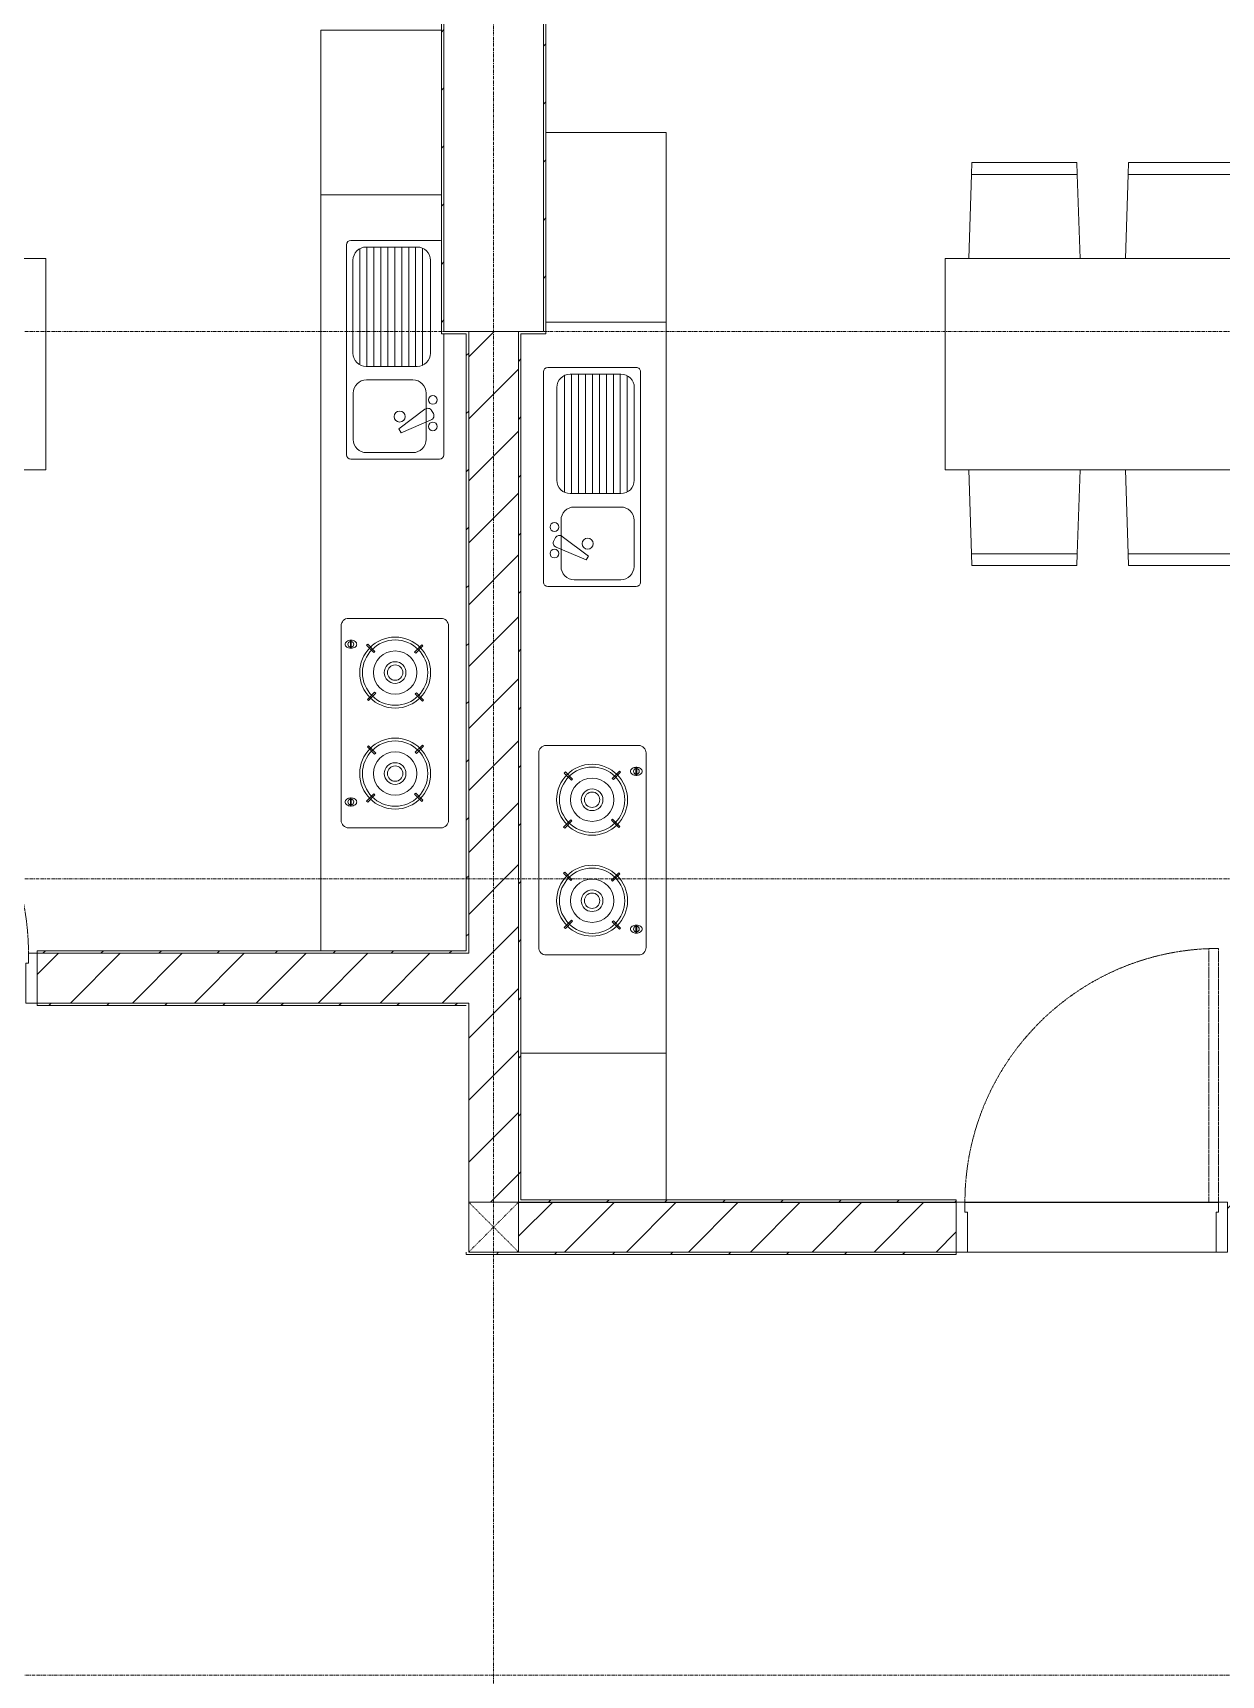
# Model space of a CAD drawing. Header units: millimetres. Extents: x 5357 to 201988, y -16345 to 109895.
# Drawn here: x 89900 to 94678, y 33837 to 40437 of the extents above; entities that cross this region are included whole.
import ezdxf

# ---------------------------------------------------------------- set-up
doc = ezdxf.new("R2010")
doc.units = ezdxf.units.MM
for name, pattern in [('Dash', [6, 3, -3]), ('Dash - Tight', [4.5, 3, -1.5]), ('Grid Line', [22.225, 12.7, -3.175, 3.175, -3.175])]:
    doc.linetypes.add(name, pattern=pattern)
for name, color, linetype, lineweight in [('0-1', 7, 'Continuous', 5), ('A-DETL-GENF-3', 92, 'Dash - Tight', 9), ('A-DOOR', 31, 'Continuous', 9), ('A-DOOR-FRAM', 31, 'Continuous', 9), ('A-FLOR', 192, 'Continuous', 9), ('A-FLOR-1', 10, 'Continuous', 9), ('A-FLOR-2', 53, 'Continuous', 9), ('A-WALL', 113, 'Continuous', 9), ('A-WALL-4', 113, 'Continuous', 18), ('A-WALL-PATT-2', 53, 'Continuous', 9), ('A-WALL-PATT-3', 111, 'Continuous', 9), ('I-FURN', 30, 'Continuous', 9), ('I-FURN-1', 53, 'Continuous', 9), ('I-WALL-1', 9, 'Continuous', 18), ('I-WALL-3', 2, 'Continuous', 18), ('S-COLS', 52, 'Continuous', 9), ('S-COLS-2', 9, 'Continuous', 18), ('S-COLS-5', 52, 'Continuous', 18), ('S-COLS-6', 52, 'Dash', 9), ('S-COLS-HDLN', 52, 'Dash', 9), ('S-GRID-1', 1, 'Grid Line', 9)]:
    doc.layers.add(name, color=color, linetype=linetype, lineweight=lineweight)
pattern_1 = [(45, (0, 0), (-116.6726188957803, 116.6726188957803), [])]
pattern_2 = [(45, (0, 0), (-124.4507934888324, 124.4507934888324), [])]

# ---------------------------------------------------------------- blocks, each defined once
blk = doc.blocks.new('NCV_TKTC_KET CAU_rvt-1-TKCS_MB SÂN ĐƯỜNG NỘI BỘ')
at = {"layer": 'A-FLOR-1'}
for p, q in [((91652.56428701639, 35737.36286042147), (91652.56428701639, 35926.68007124577)), ((91652.56428701639, 35926.68007124577), (91652.56428701639, 35737.36286042147)), ((91652.56428701639, 35537.36286042148), (91652.56428701639, 35737.36286042147)), ((91652.56428701639, 35737.36286042147), (91652.56428701639, 35537.36286042148)), ((94657.42476944812, 35537.36286042147), (93657.4247694481, 35537.36286042148)), ((93657.4247694481, 35537.36286042148), (94657.42476944812, 35537.36286042147))]:
    blk.add_line(p, q, dxfattribs=at)
at = {"layer": 'S-COLS-2'}
for p, q in [((91552.5642870164, 40536.93603804451), (91552.56428701636, 39236.93603804451)), ((91952.56428701637, 39236.9360380445), (91952.5642870164, 40536.9360380445)), ((91552.56428701636, 39236.93603804451), (91952.56428701637, 39236.9360380445))]:
    blk.add_line(p, q, dxfattribs=at)
blk = doc.blocks.new('HE BEP A1 - HE BEP A 2-V240-TKCS_MB SÂN ĐƯỜNG NỘI BỘ')
at = {"layer": 'I-FURN'}
for p, q in [((1.221397982753558e-13, 484.3634683419738), (1.221397982753558e-13, 1.827338280691038e-12)), ((662.3743686746458, 1.613725819638034e-12), (662.3743686746458, 484.3634683419924)), ((662.3743686746458, 1.613725819638034e-12), (662.3743686746458, 484.3634683419924)), ((844.8743686746543, 120.7034683420777), (844.8743686746543, 476.8634683420778)), ((1220.426822370416, 494.3634683420779), (1706.94601315887, 494.3634683420779)), ((1724.44601315887, 476.8634683420778), (1724.44601315887, 120.7034683420776)), ((2363.98917014246, 483.1817341710046), (2363.98917014246, 111.1817341710001)), ((3175.636531658005, 513.1817341710218), (2393.98917014246, 513.1817341710221)), ((3205.636531658006, 483.1817341710218), (3205.636531658006, 111.1817341710261)), ((876.3791163817324, 408.9488374671667), (1346.769620967576, 408.9488374671667)), ((1298.264368674654, 440.0988374671667), (924.8843686746543, 440.0988374671667)), ((1644.436013158874, 423.2434683420778), (1458.958987958831, 423.2434683420778)), ((1602.70312346864, 313.395017123166), (1523.796666017807, 418.442654912625)), ((1541.053385601515, 452.3114051671954), (1528.646572721509, 445.1483232271497)), ((1566.580417908254, 443.1437529125142), (1618.10106574863, 322.2850171231701)), ((2474.518103653653, 410.2661259983532), (2470.124195876826, 405.8722182215262)), ((2470.124195876826, 405.8722182215265), (2499.249682251036, 376.7467318473206)), ((2503.643590027863, 381.1406396241388), (2474.518103653653, 410.2661259983532)), ((2692.076992925871, 413.0233967268456), (2662.951506551662, 383.8979103526315)), ((2667.345414328479, 379.5040025758089), (2696.470900702689, 408.6294889500186)), ((2696.470900702689, 408.6294889500186), (2692.076992925871, 413.0233967268454)), ((2873.154801097781, 408.6294889500229), (2877.548708874599, 413.0233967268461)), ((2902.280287471982, 379.5040025758082), (2873.154801097781, 408.6294889500229)), ((2877.548708874599, 413.0233967268458), (2906.674195248818, 383.897910352636)), ((3065.982111772599, 381.1406396241568), (3095.107598146818, 410.2661259983703)), ((3099.501505923645, 405.8722182215433), (3070.376019549435, 376.7467318473336)), ((3095.107598146818, 410.2661259983701), (3099.501505923645, 405.872218221543)), ((871.5443686746544, 386.7588374671667), (871.5443686746544, 182.2888374671666)), ((871.5443686746544, 380.9488374671667), (1351.604368674654, 380.9488374671667)), ((871.5443686746544, 352.9488374671667), (1351.604368674654, 352.9488374671667)), ((1351.604368674654, 182.2888374671663), (1351.604368674654, 386.7588374671667)), ((1405.618987958831, 369.9034683420779), (1405.618987958831, 183.2134683420778)), ((1697.77601315887, 183.2134683420774), (1697.77601315887, 369.9034683420779)), ((2499.249682251036, 376.7467318473206), (2503.643590027863, 381.1406396241385)), ((2662.951506551662, 383.8979103526315), (2667.345414328479, 379.5040025758092)), ((2906.674195248818, 383.8979103526362), (2902.280287471982, 379.5040025758085)), ((3070.376019549435, 376.7467318473336), (3065.982111772599, 381.1406396241565)), ((871.5443686746544, 324.9488374671668), (1351.604368674654, 324.9488374671668)), ((871.5443686746544, 296.9488374671708), (1351.604368674654, 296.9488374671708)), ((871.5443686746544, 268.9488374671707), (1351.604368674654, 268.9488374671707)), ((1618.10106574863, 322.2850171231701), (1602.70312346864, 313.395017123166)), ((871.5443686746544, 240.9488374671707), (1351.604368674654, 240.9488374671707)), ((871.5443686746544, 212.9488374671667), (1351.604368674654, 212.9488374671667)), ((2467.366925148355, 188.3133289493074), (2496.492411522565, 217.438815323522)), ((2500.886319299392, 213.0449075466989), (2471.760832925182, 183.9194211724846)), ((2496.492411522565, 217.438815323522), (2500.886319299392, 213.0449075466992)), ((2660.194235823191, 215.8021782751875), (2664.588143600009, 220.1960860520098)), ((2689.319722197401, 186.6766919009775), (2660.194235823191, 215.8021782751875)), ((2664.588143600009, 220.1960860520101), (2693.713629974219, 191.0705996778042)), ((2905.03755820047, 220.1960860520147), (2875.91207182626, 191.0705996778047)), ((2880.305979603078, 186.676691900978), (2909.431465977298, 215.8021782751923)), ((2909.431465977298, 215.8021782751919), (2905.03755820047, 220.196086052015)), ((3073.133290277915, 217.438815323535), (3068.739382501087, 213.0449075467075)), ((3068.739382501087, 213.0449075467078), (3097.864868875296, 183.9194211725024)), ((3102.258776652124, 188.3133289493253), (3073.133290277915, 217.438815323535)), ((871.5443686746544, 184.9488374671666), (1351.604368674654, 184.9488374671666)), ((877.9478157547817, 156.9488374671666), (1345.200921594527, 156.9488374671666)), ((2471.760832925182, 183.9194211724845), (2467.366925148355, 188.3133289493077)), ((2693.713629974219, 191.0705996778042), (2689.319722197401, 186.6766919009772)), ((2875.91207182626, 191.0705996778047), (2880.305979603078, 186.6766919009777)), ((3097.864868875296, 183.9194211725024), (3102.258776652124, 188.3133289493256)), ((1706.94601315887, 103.2034683420777), (862.3743686746543, 103.2034683420777)), ((924.8843686746543, 128.9488374671666), (1298.264368674654, 128.9488374671666)), ((1458.958987958831, 129.8734683420777), (1644.436013158874, 129.8734683420777)), ((3175.636531658005, 81.18173417102606), (2393.989170142486, 81.18173417102624)), ((2451.629618764291, 122.2780774562878), (2451.629618764291, 118.3180774562887)), ((2484.101618764271, 122.2780774562878), (2451.629618764291, 122.2780774562878)), ((2451.629618764291, 118.3180774562887), (2484.101618764271, 118.3180774562887)), ((2484.101618764271, 118.3180774562887), (2484.101618764271, 122.2780774562878)), ((3085.524083036209, 118.3180774562972), (3085.524083036209, 122.2780774563051)), ((3085.524083036209, 122.2780774563051), (3117.996083036188, 122.2780774563051)), ((3117.996083036188, 118.3180774562972), (3085.524083036209, 118.3180774562972)), ((3117.996083036188, 122.2780774563051), (3117.996083036188, 118.3180774562972)), ((1.221397982753558e-13, 1.808303506933839e-12), (662.3743686746458, 1.808303506933839e-12)), ((3700, 1.613725819638034e-12), (662.3743686746457, 1.613725819638034e-12))]:
    blk.add_line(p, q, dxfattribs=at)
for centre, radius in [((1485.942103789113, 449.9134683420777), 17.77999999999997), ((1592.622103789113, 449.9134683420777), 17.7800000000002), ((2581.918912925523, 298.471408949661), 142.5600000000001), ((2581.918912925523, 298.471408949661), 131.3286298275367), ((2987.706788874953, 298.4714089496696), 142.5600000000001), ((2987.706788874953, 298.4714089496696), 131.3286298275367), ((1552.816540609731, 316.5634683420778), 22.22500000000014), ((2581.918912925523, 298.471408949661), 87.2107087773075), ((2581.918912925523, 298.471408949661), 43.56000000000001), ((2987.706788874953, 298.4714089496696), 87.21070877730756), ((2987.706788874953, 298.4714089496696), 43.56000000000009), ((2581.918912925523, 298.471408949661), 30.88799999999999), ((2987.706788874953, 298.4714089496696), 30.88800000000004)]:
    blk.add_circle(centre, radius, dxfattribs=at)
for centre, radius, start, end in [((862.3743686746543, 476.8634683420778), 17.5, 152.725881297358, 180), ((1706.94601315887, 476.8634683420778), 17.5, 0, 90), ((2393.98917014246, 483.1817341710046), 29.99999999999955, 90, 180), ((3175.636531658005, 483.1817341710218), 30.00000000000007, 359.9999999999996, 90.00000000000006), ((924.8843686746543, 386.7588374671667), 53.33999999999989, 89.99999999999994, 180.0000000000001), ((1298.264368674654, 386.7588374671667), 53.34000000000005, 359.9999999999996, 90.00000000000006), ((1458.958987958831, 369.9034683420779), 53.34000000000015, 90, 180), ((1537.523697349109, 429.7429651220598), 17.77999999999983, 119.9521022292591, 219.4617539319432), ((1549.930510229117, 436.9060470621068), 17.77999999999994, 20.5379126273673, 119.9521022293723), ((1644.436013158874, 369.9034683420779), 53.33999999999998, 359.9999999999996, 90.00000000000004), ((924.8843686746543, 182.2888374671666), 53.34000000000005, 179.9999999999999, 269.9999999999997), ((1298.264368674654, 182.2888374671666), 53.33999999999988, 269.9999999999996, 359.9999999999994), ((1458.958987958831, 183.2134683420778), 53.34000000000016, 179.9999999999999, 269.9999999999997), ((1644.436013158874, 183.2134683420778), 53.33999999999988, 269.9999999999996, 359.9999999999994), ((2476.640194907859, 123.1392993502219), 24.66565803252863, 145.2039737217574, 163.9418891867893), ((2471.263832474278, 126.8754156176225), 18.11861001218001, 120.7976232659139, 145.2039737217565), ((2467.865618764296, 132.5765098326769), 11.48156762361255, 90.00000000007489, 120.7976232659136), ((2467.86561876427, 132.576509832661), 11.481567623629, 59.20237673399845, 89.9999999999462), ((2464.467405054298, 126.8754156176449), 18.11861001215802, 34.79602627870084, 59.20237673399772), ((2459.091042620657, 123.1392993501392), 24.66565803261593, 16.05811081210305, 34.79602627870104), ((3110.534659179812, 123.1392993501764), 24.66565803259245, 145.2039737215146, 163.9418891875625), ((3105.158296746195, 126.8754156176354), 18.11861001217956, 120.7976232659813, 145.2039737215153), ((3101.760083036205, 132.5765098326876), 11.48156762361083, 90.00000000003467, 120.7976232659798), ((3101.760083036196, 132.5765098326718), 11.4815676236263, 59.20237673386108, 89.9999999999864), ((3098.361869326206, 126.8754156176556), 18.11861001216443, 34.79602627862786, 59.20237673385981), ((3092.985506892637, 123.1392993502105), 24.66565803252867, 16.05811081281419, 34.79602627862854), ((862.3743686746543, 120.7034683420777), 17.5, 179.9999999999999, 269.9999999999996), ((1706.94601315887, 120.7034683420777), 17.49999999999999, 269.9999999999996, 359.9999999999996), ((2393.989170142486, 111.1817341710001), 30.00000000000017, 179.9999999999998, 269.9999999999991), ((2485.13517011995, 120.6940774563483), 33.50555135565901, 163.9418891867893, 180), ((2485.135170120126, 120.6940774562917), 33.50555135583532, 180, 196.0581108132105), ((2476.640194907895, 118.2488555623776), 24.66565803255926, 196.0581108132105, 214.7960262780746), ((2467.77990574283, 120.2788537456767), 11.61634037983723, 189.7177457649595, 350.2822542350397), ((2467.77990574283, 120.2788537456767), 11.61634037983761, 9.910198013874208, 170.0898019861262), ((2471.263832474278, 114.5127392949756), 18.11861001217956, 214.7960262780747, 239.2023767340184), ((2467.865618764288, 108.8116450799234), 11.4815676236108, 239.2023767340183, 269.9999999999638), ((2467.865618764287, 108.8116450799052), 11.48156762359217, 269.9999999999679, 300.7976232660786), ((2464.467405054238, 114.5127392950353), 18.11861001225915, 300.7976232660775, 325.203973721935), ((2459.091042620507, 118.2488555625148), 24.6656580327765, 325.2039737219344, 343.941889188177), ((2450.59606740838, 120.6940774563896), 33.50555135589127, 0, 16.05811081210307), ((2450.596067408159, 120.6940774562397), 33.50555135611194, 343.9418891881772, 0), ((3119.029634392088, 120.6940774563737), 33.50555135587985, 163.9418891875627, 180), ((3119.029634392325, 120.694077456288), 33.50555135611603, 180, 196.058110812023), ((3110.534659179981, 118.2488555625321), 24.66565803277623, 196.058110812023, 214.7960262780646), ((3105.15829674625, 114.5127392950526), 18.11861001225915, 214.7960262780644, 239.2023767339521), ((3101.845796057654, 120.278853745694), 11.61634037983734, 189.7177457650037, 350.2822542349959), ((3101.845796057654, 120.278853745694), 11.61634037983769, 9.910198013874044, 170.089801986126), ((3101.760083036196, 108.8116450799066), 11.4815676235762, 239.202376733952, 270.000000000011), ((3101.760083036196, 108.8116450799566), 11.48156762362623, 270.0000000000132, 300.7976232661412), ((3098.361869326206, 114.5127392949727), 18.11861001216515, 300.7976232661405, 325.2039737218062), ((3092.985506892583, 118.2488555623949), 24.66565803255987, 325.2039737218064, 343.9418891867887), ((3084.490531680533, 120.6940774563966), 33.50555135565446, 0, 16.05811081281418), ((3084.490531680352, 120.694077456309), 33.50555135583532, 343.9418891867887, 0), ((3175.636531658005, 111.1817341710261), 30.00000000000001, 269.9999999999996, 6.361109362927034e-15)]:
    blk.add_arc(centre, radius, start, end, dxfattribs=at)
at = {"layer": 'I-FURN-1'}
for p, q in [((0, 484.3634683419735), (0, 0)), ((0, 0), (3700, 0))]:
    blk.add_line(p, q, dxfattribs=at)
blk = doc.blocks.new('RES_BAN AN 1 - RES_BAN AN 1-V72-TKCS_MB SÂN ĐƯỜNG NỘI BỘ')
at = {"layer": 'I-FURN-1'}
for p, q in [((-424.9999999999931, 1274.999999999986), (424.9999999999999, 1274.999999999986)), ((-424.9999999999931, 10.0000000002567), (-424.9999999999931, 1274.999999999986)), ((425, 1274.999999999986), (425, 10.00000000025653)), ((-761.8526126244693, 1168.75000000001), (-809.605421613235, 1167.158239700387)), ((-809.605421613235, 1167.158239700387), (-809.605421613235, 745.3417602996824)), ((-424.9999999999931, 1179.978420420815), (-761.8526126244693, 1168.75000000001)), ((-761.8526126244693, 1168.75000000001), (-761.8526126244693, 743.7500000000522)), ((-761.8526126244693, 743.7500000000522), (-761.8526126244693, 1168.75000000001)), ((-424.9999999999931, 732.521579579171), (-424.9999999999931, 1179.978420420815)), ((425, 1179.978420420815), (761.8526126244834, 1168.75000000001)), ((425, 732.521579579171), (425, 1179.978420420815)), ((761.8526126244833, 1168.75000000001), (761.8526126244833, 743.7500000000522)), ((761.8526126244833, 1168.75000000001), (761.8526126244833, 743.7500000000522)), ((809.6054216132557, 1167.158239700387), (761.8526126244833, 1168.75000000001)), ((809.6054216132557, 745.3417602996824), (809.6054216132557, 1167.158239700387)), ((-809.605421613235, 745.3417602996824), (-761.8526126244693, 743.7500000000522)), ((-761.8526126244693, 743.7500000000452), (-424.9999999999931, 732.521579579171)), ((761.8526126244833, 743.7500000000452), (424.9999999999999, 732.521579579171)), ((761.8526126244833, 743.7500000000522), (809.6054216132557, 745.3417602996824)), ((-809.6054216132419, 536.9241970036323), (-761.8526126244693, 538.5159573032627)), ((-809.6054216132419, 115.1077176029344), (-809.6054216132419, 536.9241970036323)), ((-424.9999999999931, 549.7443777240675), (-761.8526126244693, 538.5159573032627)), ((-761.8526126244693, 538.5159573032627), (-761.8526126244693, 113.5159573032973)), ((-761.8526126244693, 538.5159573032627), (-761.8526126244693, 113.5159573032973)), ((-424.9999999999931, 102.2875368824161), (-424.9999999999931, 549.7443777240675)), ((425, 549.7443777240675), (761.8526126244833, 538.5159573032627)), ((425, 102.2875368824161), (425, 549.7443777240675)), ((761.8526126244833, 538.5159573032557), (761.8526126244833, 113.5159573032973)), ((761.8526126244833, 538.5159573032557), (809.605421613249, 536.9241970036325)), ((761.8526126244833, 113.5159573032974), (761.8526126244833, 538.5159573032557)), ((809.605421613249, 536.9241970036325), (809.605421613249, 115.1077176029344)), ((-761.8526126244693, 113.5159573032974), (-809.6054216132419, 115.1077176029344)), ((-761.8526126244693, 113.5159573032974), (-424.9999999999931, 102.2875368824161)), ((761.8526126244833, 113.5159573032974), (425, 102.2875368824161)), ((809.605421613249, 115.1077176029344), (761.8526126244833, 113.5159573032974))]:
    blk.add_line(p, q, dxfattribs=at)
blk = doc.blocks.new('HE BEP A - HE BEP A-V250-TKCS_MB SÂN ĐƯỜNG NỘI BỘ')
at = {"layer": 'I-FURN'}
for p, q in [((3.504076755780261, -10.97493141551422), (765.8784454304259, -10.97493141551422)), ((3.504076755780261, -495.3383997576878), (3.504076755780261, -10.97493141551424)), ((765.8784454304259, -10.9749314155124), (765.8784454304259, -495.338399757706)), ((765.8784454304259, -10.9749314155124), (765.8784454304259, -495.338399757706)), ((4293.504076756009, -10.9749314155124), (765.878445430426, -10.9749314155124)), ((3703.50407675578, -595.3383997574388), (3703.50407675578, -10.97493141551242)), ((948.3784454304345, -131.6783997575885), (948.3784454304345, -487.8383997575886)), ((1810.45008991465, -114.1783997575885), (965.8784454304345, -114.1783997575885)), ((1827.95008991465, -487.8383997575886), (1827.95008991465, -131.6783997575884)), ((2467.49324689824, -494.1566655865153), (2467.49324689824, -122.1566655865108)), ((3279.140608413786, -92.15666558653685), (2497.493246898267, -92.15666558653702)), ((2555.133695520071, -129.2930088717994), (2587.605695520051, -129.2930088717994)), ((2555.133695520071, -133.2530088717986), (2555.133695520071, -129.2930088717994)), ((2587.605695520051, -129.2930088717994), (2587.605695520051, -133.2530088717986)), ((3189.028159791988, -129.293008871808), (3189.028159791988, -133.2530088718159)), ((3221.500159791968, -129.293008871808), (3189.028159791988, -129.293008871808)), ((3221.500159791968, -133.2530088718159), (3221.500159791968, -129.293008871808)), ((3309.140608413786, -494.1566655865326), (3309.140608413786, -122.1566655865369)), ((975.0484454304344, -397.7337688826775), (975.0484454304344, -193.2637688826774)), ((975.0484454304344, -195.9237688826774), (1455.108445430435, -195.9237688826774)), ((981.4518925105618, -167.9237688826775), (1448.704998350307, -167.9237688826775)), ((1028.388445430434, -139.9237688826774), (1401.768445430435, -139.9237688826774)), ((1455.108445430435, -193.2637688826771), (1455.108445430435, -397.7337688826775)), ((1509.123064714611, -380.8783997575886), (1509.123064714611, -194.1883997575885)), ((1562.463064714611, -140.8483997575885), (1747.940089914654, -140.8483997575885)), ((1801.28008991465, -194.1883997575882), (1801.28008991465, -380.8783997575886)), ((2587.605695520051, -133.2530088717986), (2555.133695520071, -133.2530088717986)), ((2575.264909680962, -194.8943525879957), (2570.871001904135, -199.2882603648186)), ((2604.390396055172, -224.0198389622101), (2575.264909680962, -194.8943525879955)), ((2792.823798953181, -197.6516233164884), (2763.698312578971, -226.7771096906987)), ((2797.217706729999, -202.0455310933151), (2792.823798953181, -197.6516233164884)), ((2979.41614858204, -202.0455310933155), (2983.810056358859, -197.6516233164885)), ((2983.810056358859, -197.6516233164888), (3012.935542733077, -226.7771096907026)), ((3172.243459256867, -224.0198389622187), (3201.368945631077, -194.8943525880132)), ((3189.028159791988, -133.2530088718159), (3221.500159791968, -133.2530088718159)), ((3201.368945631077, -194.8943525880132), (3205.762853407904, -199.288260364836)), ((975.0484454304344, -223.9237688826775), (1455.108445430435, -223.9237688826775)), ((975.0484454304344, -251.9237688826815), (1455.108445430435, -251.9237688826815)), ((2570.871001904135, -199.2882603648186), (2599.996488278345, -228.4137467390329)), ((2599.996488278345, -228.4137467390333), (2604.390396055172, -224.0198389622101)), ((2763.698312578971, -226.7771096906984), (2768.092220355789, -231.171017467521)), ((2768.092220355789, -231.171017467521), (2797.217706729999, -202.0455310933154)), ((3008.54163495625, -231.1710174675253), (2979.41614858204, -202.0455310933155)), ((3012.935542733077, -226.7771096907026), (3008.54163495625, -231.1710174675253)), ((3176.637367033694, -228.4137467390458), (3172.243459256867, -224.0198389622187)), ((3205.762853407904, -199.288260364836), (3176.637367033694, -228.4137467390458)), ((975.0484454304344, -279.9237688826815), (1455.108445430435, -279.9237688826815)), ((975.0484454304344, -307.9237688826816), (1455.108445430435, -307.9237688826816)), ((1706.20720022442, -324.3699485386768), (1627.300742773587, -429.4175863281358)), ((1721.60514250441, -333.2599485386809), (1706.20720022442, -324.3699485386768)), ((975.0484454304344, -335.9237688826775), (1455.108445430435, -335.9237688826775)), ((975.0484454304344, -363.9237688826775), (1455.108445430435, -363.9237688826775)), ((975.0484454304344, -391.9237688826775), (1455.108445430435, -391.9237688826775)), ((1670.084494664034, -454.118684328025), (1721.60514250441, -333.2599485386809)), ((2573.628272632606, -416.8471496370369), (2602.753759006816, -387.7216632628314)), ((2607.147666783643, -392.1155710396498), (2578.022180409433, -421.241057413864)), ((2602.753759006816, -387.7216632628314), (2607.147666783643, -392.1155710396498)), ((2766.455583307441, -394.8728417681423), (2770.84949108426, -390.4789339913196)), ((2795.581069681651, -423.9983281423566), (2766.455583307441, -394.8728417681423)), ((2770.84949108426, -390.4789339913196), (2799.974977458469, -419.6044203655294)), ((3005.784364227762, -390.4789339913194), (2976.658877853561, -419.6044203655337)), ((2981.052785630379, -423.9983281423565), (3010.178272004598, -394.8728417681467)), ((3010.178272004598, -394.8728417681471), (3005.784364227762, -390.4789339913194)), ((3173.880096305215, -387.7216632628443), (3169.486188528379, -392.1155710396671)), ((3169.486188528379, -392.1155710396671), (3198.611674902598, -421.2410574138812)), ((3203.005582679425, -416.8471496370543), (3173.880096305215, -387.7216632628443)), ((979.8831931375125, -419.9237688826775), (1450.273697723356, -419.9237688826775)), ((1401.768445430435, -451.0737688826775), (1028.388445430434, -451.0737688826775)), ((1747.940089914654, -434.2183997575886), (1562.463064714611, -434.2183997575886)), ((1644.557462357295, -463.2863365827062), (1632.150649477289, -456.1232546426604)), ((2578.022180409433, -421.241057413864), (2573.628272632606, -416.8471496370369)), ((2799.974977458469, -419.6044203655294), (2795.581069681651, -423.9983281423566)), ((2976.658877853561, -419.6044203655337), (2981.052785630379, -423.9983281423565)), ((3198.611674902598, -421.2410574138809), (3203.005582679425, -416.8471496370543)), ((965.8784454304345, -505.3383997575887), (1810.45008991465, -505.3383997575887)), ((3279.140608413786, -524.1566655865327), (2497.493246898241, -524.1566655865328))]:
    blk.add_line(p, q, dxfattribs=at)
for centre, radius in [((2685.422989681303, -309.4463403651718), 142.5599999999999), ((2685.422989681303, -309.4463403651718), 131.3286298275365), ((3091.210865630732, -309.4463403651804), 142.5599999999998), ((3091.210865630732, -309.4463403651804), 131.3286298275364), ((2685.422989681303, -309.4463403651718), 87.21070877730739), ((3091.210865630732, -309.4463403651804), 87.21070877730742), ((1656.320617365511, -327.5383997575885), 22.22500000000014), ((2685.422989681303, -309.4463403651718), 43.55999999999994), ((2685.422989681303, -309.4463403651718), 30.88799999999991), ((3091.210865630732, -309.4463403651804), 43.55999999999994), ((3091.210865630732, -309.4463403651804), 30.88799999999991), ((1589.446180544893, -460.8883997575886), 17.7800000000002), ((1696.126180544893, -460.8883997575886), 17.77999999999997)]:
    blk.add_circle(centre, radius, dxfattribs=at)
for centre, radius, start, end in [((965.8784454304345, -131.6783997575885), 17.49999999999995, 89.99999999999997, 180), ((1810.45008991465, -131.6783997575885), 17.50000000000024, 1.828818941841522e-13, 90.00000000000018), ((2497.493246898267, -122.1566655865109), 30.00000000000047, 90.00000000000014, 179.9999999999998), ((2588.639246875906, -131.6690088718025), 33.50555135583532, 163.9418891867892, 180), ((2588.63924687573, -131.6690088718591), 33.50555135565901, 180, 196.0581108132095), ((2580.144271663676, -129.2237869778884), 24.66565803255975, 145.2039737219275, 163.9418891867892), ((2571.28398249861, -131.2537851611874), 11.61634037983723, 9.717745764959913, 170.2822542350402), ((2574.767909230058, -125.4876707104864), 18.11861001217933, 120.7976232659804, 145.2039737219278), ((2571.369695520068, -119.7865764954342), 11.4815676236105, 90.00000000003584, 120.7976232659794), ((2571.369695520068, -119.7865764954159), 11.48156762359241, 59.20237673391859, 90.00000000003405), ((2567.971481810017, -125.4876707105461), 18.11861001225915, 34.7960262780647, 59.20237673391756), ((2562.595119376287, -129.2237869780256), 24.66565803277637, 16.05811081182265, 34.79602627806511), ((2554.100144163939, -131.6690088717505), 33.50555135611194, 0, 16.05811081182252), ((2554.10014416416, -131.6690088719003), 33.50555135589101, 343.9418891878975, 0), ((3222.533711148105, -131.6690088717988), 33.50555135611648, 163.9418891879758, 180), ((3222.533711147868, -131.6690088718845), 33.50555135587972, 180, 196.0581108124368), ((3214.038735935762, -129.2237869780429), 24.66565803277667, 145.2039737219352, 163.9418891879758), ((3208.662373502031, -125.4876707105634), 18.11861001225941, 120.7976232660472, 145.2039737219349), ((3205.349872813434, -131.2537851612047), 11.61634037983771, 9.717745765003631, 170.2822542349957), ((3205.264159791976, -119.7865764954174), 11.4815676235762, 89.99999999998866, 120.7976232660477), ((3205.264159791976, -119.7865764954674), 11.48156762362636, 59.20237673385844, 89.99999999998646), ((3201.865946081986, -125.4876707104835), 18.11861001216452, 34.79602627819592, 59.20237673385956), ((3196.489583648364, -129.2237869779057), 24.66565803255964, 16.05811081321114, 34.796026278196), ((3187.994608436133, -131.6690088718198), 33.50555135583532, 0, 16.05811081321098), ((3187.994608436314, -131.6690088719074), 33.50555135565446, 343.9418891871855, 0), ((3279.140608413786, -122.1566655865369), 30, 359.9999999999996, 89.99999999999997), ((1028.388445430434, -193.2637688826774), 53.33999999999991, 89.99999999999997, 180), ((1401.768445430435, -193.2637688826774), 53.3399999999999, 4.293748819975748e-13, 89.99999999999994), ((1562.463064714611, -194.1883997575885), 53.33999999999992, 89.99999999999997, 180), ((1747.940089914654, -194.1883997575885), 53.34000000000003, 3.053332494204976e-13, 90.00000000000006), ((2580.144271663639, -134.1142307657327), 24.66565803252894, 196.0581108132093, 214.7960262782432), ((2571.28398249861, -131.2537851611874), 11.61634037983761, 189.9101980138736, 350.0898019861253), ((2574.767909230058, -137.8503470331332), 18.11861001217964, 214.7960262782434, 239.2023767340886), ((2571.369695520076, -143.5514412481876), 11.48156762361294, 239.2023767340879, 269.9999999999225), ((2571.36969552005, -143.5514412481718), 11.48156762362864, 270.0000000000523, 300.7976232660027), ((2567.971481810079, -137.8503470331557), 18.11861001215763, 300.7976232660025, 325.2039737212986), ((2562.595119376438, -134.11423076565), 24.66565803261593, 325.2039737212986, 343.9418891878975), ((3214.038735935593, -134.1142307656872), 24.66565803259204, 196.0581108124369, 214.7960262784821), ((3208.662373501975, -137.8503470331462), 18.11861001217956, 214.7960262784818, 239.2023767340184), ((3205.349872813434, -131.2537851612047), 11.61634037983732, 189.9101980138738, 350.0898019861258), ((3205.264159791985, -143.5514412481984), 11.48156762361044, 239.2023767340202, 269.9999999999649), ((3205.264159791976, -143.5514412481825), 11.4815676236263, 270.0000000000132, 300.7976232661386), ((3201.865946081986, -137.8503470331664), 18.11861001216446, 300.7976232661387, 325.2039737213684), ((3196.489583648418, -134.1142307657213), 24.66565803252836, 325.2039737213684, 343.9418891871853), ((1562.463064714611, -380.8783997575886), 53.33999999999992, 180, 269.9999999999996), ((1747.940089914654, -380.8783997575886), 53.33999999999991, 269.9999999999996, 2.862499213317165e-14), ((1028.388445430434, -397.7337688826775), 53.33999999999992, 180, 269.9999999999996), ((1401.768445430435, -397.7337688826775), 53.33999999999991, 269.9999999999996, 2.862499213317165e-14), ((1641.027774104889, -440.7178965375706), 17.78000000000015, 140.5382460680564, 240.047897770741), ((1653.434586984897, -447.8809784776176), 17.78000000000014, 240.0478977706276, 339.4620873726325), ((965.8784454304345, -487.8383997575886), 17.5, 180, 269.9999999999996), ((1810.45008991465, -487.8383997575886), 17.50000000000023, 269.9999999999996, 0), ((2497.493246898241, -494.1566655865153), 30.00000000000045, 180, 269.9999999999996), ((3279.140608413786, -494.1566655865326), 30.00000000000005, 269.9999999999996, 5.088887490341627e-14)]:
    blk.add_arc(centre, radius, start, end, dxfattribs=at)
at = {"layer": 'I-FURN-1'}
for p, q in [((3.504076755780392, -10.97493141551242), (4293.504076756009, -10.97493141551242)), ((3.504076755780392, -495.3383997576875), (3.504076755780392, -10.97493141551242))]:
    blk.add_line(p, q, dxfattribs=at)
blk = doc.blocks.new('RES_BAN AN 1 - RES_BAN AN 1-V157-TKCS_MB SÂN ĐƯỜNG NỘI BỘ')
at = {"layer": 'I-FURN-1'}
for p, q in [((-424.9999999999931, 0), (-424.9999999999931, -1274.999999999986)), ((425, -1274.999999999986), (425, 0)), ((-761.8526126244693, -113.5159573032974), (-809.6054216132419, -115.1077176029344)), ((-809.6054216132419, -115.1077176029344), (-809.6054216132419, -536.9241970036323)), ((-761.8526126244693, -113.5159573032974), (-424.9999999999931, -102.2875368824161)), ((-761.8526126244693, -538.5159573032627), (-761.8526126244693, -113.5159573032973)), ((-761.8526126244693, -538.5159573032627), (-761.8526126244693, -113.5159573032973)), ((-424.9999999999931, -102.2875368824161), (-424.9999999999931, -549.7443777240675)), ((425, -102.2875368824161), (425, -549.7443777240675)), ((761.8526126244833, -113.5159573032974), (425, -102.2875368824161)), ((761.8526126244833, -538.5159573032557), (761.8526126244833, -113.5159573032973)), ((761.8526126244833, -113.5159573032974), (761.8526126244833, -538.5159573032557)), ((809.605421613249, -115.1077176029344), (761.8526126244833, -113.5159573032974)), ((809.605421613249, -536.9241970036325), (809.605421613249, -115.1077176029344)), ((-809.6054216132419, -536.9241970036323), (-761.8526126244693, -538.5159573032627)), ((-424.9999999999931, -549.7443777240675), (-761.8526126244693, -538.5159573032627)), ((425, -549.7443777240675), (761.8526126244833, -538.5159573032627)), ((761.8526126244833, -538.5159573032557), (809.605421613249, -536.9241970036325)), ((-809.605421613235, -745.3417602996824), (-761.8526126244693, -743.7500000000522)), ((-809.605421613235, -1167.158239700387), (-809.605421613235, -745.3417602996824)), ((-761.8526126244693, -743.7500000000452), (-424.9999999999931, -732.521579579171)), ((-761.8526126244693, -1168.75000000001), (-761.8526126244693, -743.7500000000522)), ((-761.8526126244693, -743.7500000000522), (-761.8526126244693, -1168.75000000001)), ((-424.9999999999931, -732.521579579171), (-424.9999999999931, -1179.978420420815)), ((425, -732.521579579171), (425, -1179.978420420815)), ((761.8526126244833, -743.7500000000452), (424.9999999999999, -732.521579579171)), ((761.8526126244833, -743.7500000000522), (809.6054216132557, -745.3417602996824)), ((761.8526126244833, -1168.75000000001), (761.8526126244833, -743.7500000000522)), ((761.8526126244833, -1168.75000000001), (761.8526126244833, -743.7500000000522)), ((809.6054216132557, -745.3417602996824), (809.6054216132557, -1167.158239700387)), ((-761.8526126244693, -1168.75000000001), (-809.605421613235, -1167.158239700387)), ((-424.9999999999931, -1179.978420420815), (-761.8526126244693, -1168.75000000001)), ((425, -1179.978420420815), (761.8526126244834, -1168.75000000001)), ((809.6054216132557, -1167.158239700387), (761.8526126244833, -1168.75000000001)), ((-424.9999999999931, -1274.999999999986), (424.9999999999999, -1274.999999999986))]:
    blk.add_line(p, q, dxfattribs=at)
blk = doc.blocks.new('NCV_TKTC_TANG 1_rvt-1-TKCS_MB SÂN ĐƯỜNG NỘI BỘ')
at = {"layer": 'A-WALL-PATT-2'}
h = blk.add_hatch(dxfattribs=at)
h.set_pattern_fill('FP_2', color=256, style=0, pattern_type=2)
h.set_pattern_definition(pattern_1)
h.paths.add_polyline_path([(91542.56428701615, 39227.36286042017), (91552.56428701615, 39227.36286042017), (91552.56428701615, 40536.93603804461), (91542.56428701615, 40536.58821195766), (91542.56428701615, 39228.24335507052)])
h = blk.add_hatch(dxfattribs=at)
h.set_pattern_fill('FP_2', color=256, style=0, pattern_type=2)
h.set_pattern_definition(pattern_1)
h.paths.add_polyline_path([(91962.5642870161, 39226.93603804529), (91962.56428701611, 40536.93603804461), (91952.5642870161, 40536.93603804461), (91952.5642870161, 39226.93603804529), (91960.85000130182, 39226.93603804529)])
h = blk.add_hatch(dxfattribs=at)
h.set_pattern_fill('FP_2', color=256, style=0, pattern_type=2)
h.set_pattern_definition(pattern_1)
h.paths.add_polyline_path([(91642.56428701589, 36737.78968279061), (91652.5642870165, 36737.78968279061), (91652.56428701612, 39227.36286042017), (91642.56428701589, 39227.36286042017), (91642.56428701589, 36747.78968279059)])
h = blk.add_hatch(dxfattribs=at)
h.set_pattern_fill('FP_2', color=256, style=0, pattern_type=2)
h.set_pattern_definition(pattern_1)
h.paths.add_polyline_path([(91852.6237239641, 35746.93603804537), (91862.56428701636, 35746.93603804537), (91862.56428701636, 39226.93603804529), (91852.56428701612, 39226.93603804529), (91852.56428701612, 35746.93603804537)])
h = blk.add_hatch(dxfattribs=at)
h.set_pattern_fill('FP_2', color=256, style=0, pattern_type=2)
h.set_pattern_definition(pattern_1)
h.paths.add_polyline_path([(91026.367055203, 36737.78968279061), (91642.56428701589, 36737.78968279061), (91642.56428701589, 36747.78968279059), (89917.53746464284, 36747.78968279062), (89917.53746464284, 36737.78968279061), (90738.14991814173, 36737.78968279061)])
h.paths.add_polyline_path([(88827.53746464282, 36737.78968279061), (88827.53746464282, 36747.78968279059), (88687.56428701614, 36746.48236576554), (88687.56428701614, 36737.78968279061)])
h = blk.add_hatch(dxfattribs=at)
h.set_pattern_fill('FP_2', color=256, style=0, pattern_type=2)
h.set_pattern_definition(pattern_1)
h.paths.add_polyline_path([(94852.42476944823, 35737.36286042151), (94852.56428701617, 35737.36286042151), (94851.5261551847, 35746.93603804534), (94702.42476944835, 35746.93603804534), (94702.42476944835, 35737.36286042151), (94852.21063419011, 35737.36286042151)])
h.paths.add_polyline_path([(91852.6237239641, 35737.36286042151), (93612.42476944823, 35737.36286042151), (93612.42476944823, 35746.93603804537), (91852.56428701612, 35746.93603804537), (91852.57648194116, 35737.36286042151)])
at = {"layer": 'A-FLOR-1'}
blk.add_line((94657.42476944812, 35537.36286042146), (93657.42476944812, 35537.36286042148), dxfattribs=at)
at = {"layer": 'A-FLOR-2'}
for p, q in [((94667.42476944812, 35737.36286042146), (93647.42476944813, 35737.36286042148)), ((93647.42476944813, 35736.93603804531), (94667.42476944812, 35736.93603804529)), ((93657.42476944812, 35537.36286042148), (94657.42476944812, 35537.36286042146))]:
    blk.add_line(p, q, dxfattribs=at)
at = {"layer": 'I-WALL-1'}
for p, q in [((91542.56428701605, 40536.93603804457), (91542.56428701607, 39227.36286042012)), ((91552.56428701605, 39237.36286042013), (91552.56428701605, 40536.93603804457)), ((91952.56428701601, 40536.93603804457), (91952.564287016, 39236.93603804526)), ((91962.564287016, 39226.93603804526), (91962.56428701601, 40536.93603804457)), ((91542.56428701607, 39227.36286042012), (91552.56428701607, 39227.36286042012)), ((91652.5642870158, 39237.36286042013), (91552.56428701607, 39237.36286042013)), ((91552.56428701607, 39227.36286042012), (91642.5642870158, 39227.36286042012)), ((91642.5642870158, 39227.36286042012), (91642.56428701579, 36747.78968279059)), ((91652.5642870158, 39227.36286042012), (91652.5642870158, 39237.36286042013)), ((91652.56428701578, 36737.78968279059), (91652.5642870158, 39227.36286042012)), ((91952.564287016, 39236.93603804526), (91852.56428701626, 39236.93603804526)), ((91852.56428701626, 39236.93603804526), (91852.56428701626, 39226.93603804526)), ((91852.56428701626, 39226.93603804526), (91852.56428701626, 35746.93603804533)), ((91862.56428701626, 39226.93603804526), (91952.564287016, 39226.93603804526)), ((91862.56428701626, 35746.93603804533), (91862.56428701626, 39226.93603804526)), ((91952.564287016, 39226.93603804526), (91962.564287016, 39226.93603804526)), ((91642.56428701579, 36747.78968279059), (89917.53746464284, 36747.78968279057)), ((89917.53746464284, 36747.78968279057), (89917.53746464284, 36737.78968279056)), ((89917.53746464284, 36737.78968279056), (91642.56428701579, 36737.78968279059)), ((91642.56428701579, 36737.78968279059), (91652.56428701578, 36737.78968279059)), ((91852.56428701626, 35746.93603804533), (91852.56428701626, 35736.93603804533)), ((91852.56428701626, 35736.93603804533), (93612.42476944823, 35736.93603804531)), ((93612.42476944823, 35746.93603804531), (91862.56428701626, 35746.93603804533)), ((93612.42476944823, 35737.36286042148), (93612.42476944823, 35746.93603804531))]:
    blk.add_line(p, q, dxfattribs=at)
at = {"layer": 'I-FURN-1'}
for name, p, rotation in [('HE BEP A1 - HE BEP A 2-V240-TKCS_MB SÂN ĐƯỜNG NỘI BỘ', (91058.20081867406, 40447.78968279054), 269.9999999999999), ('HE BEP A - HE BEP A-V250-TKCS_MB SÂN ĐƯỜNG NỘI BỘ', (92457.9026867737, 40040.44011480133), 269.9999999999999), ('RES_BAN AN 1 - RES_BAN AN 1-V72-TKCS_MB SÂN ĐƯỜNG NỘI BỘ', (88677.56428701601, 39105.26265540955), 269.9999999999997), ('RES_BAN AN 1 - RES_BAN AN 1-V157-TKCS_MB SÂN ĐƯỜNG NỘI BỘ', (94842.564287016, 39105.68947778437), 269.9999999999999)]:
    blk.add_blockref(name, p, dxfattribs=dict(at, rotation=rotation))
blk = doc.blocks.new('FD_05 - FD_05-1000x2200mm-835434-TKCS_MB SÂN ĐƯỜNG NỘI BỘ')
at = {"layer": 'A-DETL-GENF-3'}
for p, q in [((469.999999999995, 100.0000000000001), (469.999999999995, 1120)), ((469.999999999995, 1120), (509.999999999995, 1120)), ((509.999999999995, 1120), (509.999999999995, 100.0000000000001)), ((509.999999999995, 100.0000000000001), (469.999999999995, 100.0000000000001))]:
    blk.add_line(p, q, dxfattribs=at)
blk.add_arc((509.999999999994, 99.99999999999459), 1019.999999999998, 92.2474696181427, 179.9999999999999, dxfattribs=at)
at = {"layer": 'A-DOOR-FRAM'}
for p, q in [((-510.0000000000078, 99.99999999998623), (-545.0000000000078, 99.99999999998633)), ((-545.0000000000078, 99.99999999998633), (-545.0000000000085, -99.99999999999825)), ((-510.000000000008, 59.99999999998626), (-510.0000000000078, 99.99999999998623)), ((544.999999999992, 99.99999999998299), (509.9999999999918, 99.99999999998292)), ((509.9999999999918, 99.99999999998292), (509.9999999999922, 59.99999999998312)), ((544.9999999999915, -100.0000000000018), (544.999999999992, 99.99999999998299)), ((-500.000000000008, 59.99999999998619), (-510.000000000008, 59.99999999998626)), ((-500.0000000000085, -99.9999999999984), (-500.000000000008, 59.99999999998621)), ((509.9999999999922, 59.99999999998312), (499.9999999999919, 59.99999999998301)), ((499.9999999999919, 59.99999999998301), (499.9999999999912, -100.0000000000015)), ((-545.0000000000085, -99.99999999999825), (-500.0000000000085, -99.9999999999984)), ((499.9999999999912, -100.0000000000015), (544.9999999999915, -100.0000000000018))]:
    blk.add_line(p, q, dxfattribs=at)
blk = doc.blocks.new('G1_SOF - BO TRU - 200x200-3050151-TKCS_MB SÂN ĐƯỜNG NỘI BỘ')
at = {"layer": 'S-COLS-HDLN'}
for p, q in [((-100.0000000000001, 99.99999999999922), (100.0000000000004, -100.0000000000001)), ((100, 99.9999999999998), (-99.99999999999943, -100.0000000000007))]:
    blk.add_line(p, q, dxfattribs=at)
blk = doc.blocks.new('FD_05 - FD_05-1000x2200mm-835433-TKCS_MB SÂN ĐƯỜNG NỘI BỘ')
at = {"layer": 'A-DETL-GENF-3'}
for p, q in [((509.999999999995, -100.0000000000001), (469.999999999995, -100.0000000000001)), ((469.999999999995, -100.0000000000001), (469.999999999995, -1120)), ((509.999999999995, -1120), (509.999999999995, -100.0000000000001)), ((469.999999999995, -1120), (509.999999999995, -1120))]:
    blk.add_line(p, q, dxfattribs=at)
blk.add_arc((509.999999999994, -99.99999999999459), 1020, 180.0000000000001, 267.752530381857, dxfattribs=at)
at = {"layer": 'A-DOOR-FRAM'}
for p, q in [((-545.0000000000085, 99.99999999999825), (-500.0000000000085, 99.9999999999984)), ((-545.0000000000078, -99.99999999998633), (-545.0000000000085, 99.99999999999825)), ((-500.0000000000085, 99.9999999999984), (-500.000000000008, -59.99999999998621)), ((499.9999999999912, 100.0000000000015), (544.9999999999915, 100.0000000000018)), ((499.9999999999919, -59.99999999998301), (499.9999999999912, 100.0000000000015)), ((544.9999999999915, 100.0000000000018), (544.999999999992, -99.99999999998299)), ((-500.000000000008, -59.99999999998619), (-510.000000000008, -59.99999999998626)), ((-510.000000000008, -59.99999999998626), (-510.0000000000078, -99.99999999998623)), ((509.9999999999922, -59.99999999998312), (499.9999999999919, -59.99999999998301)), ((509.9999999999918, -99.99999999998292), (509.9999999999922, -59.99999999998312)), ((-510.0000000000078, -99.99999999998623), (-545.0000000000078, -99.99999999998633)), ((544.999999999992, -99.99999999998299), (509.9999999999918, -99.99999999998292))]:
    blk.add_line(p, q, dxfattribs=at)

msp = doc.modelspace()

# ---------------------------------------------------------------- hatches: boundary and pattern name
at = {"layer": 'A-WALL-PATT-3'}
h = msp.add_hatch(dxfattribs=at)
h.set_pattern_fill('FP_1', color=256, style=0, pattern_type=2)
h.set_pattern_definition(pattern_2)
h.paths.add_polyline_path([(91852.56428701612, 35737.36286042151), (91852.5301353957, 39236.93603804452), (91652.56428701612, 39236.93603804452), (91652.56428701612, 35737.36286042151)])
h = msp.add_hatch(dxfattribs=at)
h.set_pattern_fill('FP_1', color=256, style=0, pattern_type=2)
h.set_pattern_definition(pattern_2)
h.paths.add_polyline_path([(88577.56428701601, 36537.78968279056), (88827.53746464282, 36537.78968279056), (88827.53746464282, 36737.78968279061), (87827.56428701601, 36736.9360380453), (87827.56428701601, 36537.78968279056), (88515.09985554722, 36537.78968279056)])
h.paths.add_polyline_path([(87582.62926933613, 36537.7896827906), (87627.56428701601, 36537.7896827906), (87627.56428701601, 36737.78968279061), (83727.56428701601, 36736.9360380453), (83727.56428701601, 36537.7896827906), (87061.5161533553, 36537.7896827906)])
h.paths.add_polyline_path([(90087.59760004787, 36537.7896827906), (91652.5642870165, 36537.78968279062), (91652.5642870165, 36737.78968279061), (89917.53746464284, 36737.78968279061), (89917.53746464284, 36537.7896827906)])
h = msp.add_hatch(dxfattribs=at)
h.set_pattern_fill('FP_2', color=256, style=0, pattern_type=2)
h.set_pattern_definition(pattern_1)
h.paths.add_polyline_path([(91642.56428701649, 36527.78968279062), (91652.5642870165, 36527.78968279062), (91652.5642870165, 36537.78968279062), (89917.53746464284, 36537.7896827906), (89919.7249646428, 36527.78968279062), (91567.87412407095, 36527.78968279062)])
h.paths.add_polyline_path([(88827.53746464282, 36527.78968279062), (88827.53746464282, 36537.78968279056), (88677.564287016, 36537.78968279056), (88677.564287016, 36527.78968279062), (88825.34996464285, 36527.78968279062)])
h = msp.add_hatch(dxfattribs=at)
h.set_pattern_fill('FP_1', color=256, style=0, pattern_type=2)
h.set_pattern_definition(pattern_2)
h.paths.add_polyline_path([(92446.92775535827, 35537.36286041991), (93612.42476944823, 35537.36286041991), (93612.42476944823, 35737.36286042151), (91852.56428701612, 35736.93603804532), (91852.56428701612, 35537.36286041991)])
h.paths.add_polyline_path([(94851.5261551847, 35537.36286041991), (94852.42476944823, 35539.15848656619), (94851.5261551847, 35737.36286042151), (94702.42476944835, 35736.93603804532), (94702.42476944835, 35537.36286041991)])
h.paths.add_polyline_path([(116252.5642870163, 35537.36286041991), (116252.5642870163, 35737.36286042143), (111452.5523929841, 35737.3628604214), (111452.5642870165, 35537.36286042151), (116147.0073763876, 35537.36286041991)])
h.paths.add_polyline_path([(96002.55239298573, 35537.36286041991), (99852.56428701646, 35537.36286042151), (99852.55209209069, 35737.36286042025), (95052.42476944822, 35736.93603804532), (95052.56261088332, 35537.36286041991)])
h.paths.add_polyline_path([(100402.9911093911, 35537.36286042151), (104212.5642870165, 35537.36286042151), (104212.5642870165, 35737.3628604214), (100052.5642870165, 35737.3628604214), (100052.5642870165, 35537.36286042151)])
h.paths.add_polyline_path([(104412.5642870165, 35537.36286042151), (108052.5642870165, 35537.36286042151), (108052.5642870165, 35737.3628604214), (104412.5642870165, 35737.3628604214), (104412.5642870165, 35620.6650100165)])
h.paths.add_polyline_path([(108252.5642870165, 35537.36286042151), (111252.5523929841, 35537.36286042151), (111252.5523929841, 35737.3628604214), (108252.5642870165, 35737.3628604214), (108252.5642870165, 35662.98037786829)])
h = msp.add_hatch(dxfattribs=at)
h.set_pattern_fill('FP_2', color=256, style=0, pattern_type=2)
h.set_pattern_definition(pattern_1)
h.paths.add_polyline_path([(103471.6642870169, 35527.36286041985), (104212.5642870165, 35527.36286041985), (104212.5642870165, 35537.36286042151), (94702.42476944858, 35537.36286041991), (94702.42476944835, 35527.36286041985), (102246.8707758324, 35527.36286041985)])
h.paths.add_polyline_path([(92508.46275740193, 35527.36286041988), (93612.42476944823, 35527.36286041988), (93612.42476944823, 35537.36286041991), (91642.56428701612, 35534.9454261935), (91642.56428701612, 35527.36286041988), (91852.6237239641, 35527.36286041988)])

# ---------------------------------------------------------------- linework, layer by layer
at = {"layer": 'A-FLOR'}
for p, q in [((91652.56428701602, 35537.36286041987), (91652.56428701617, 35926.68007124577)), ((93657.4247694481, 35537.36286041987), (94657.42476944812, 35537.36286041987))]:
    msp.add_line(p, q, dxfattribs=at)
at = {"layer": 'A-WALL'}
for p, q in [((89917.53746464274, 36537.78968279058), (91652.56428701639, 36537.78968279058)), ((91652.56428701639, 35737.36286042148), (91852.5642870164, 35737.36286042148)), ((91852.5642870164, 35737.36286042148), (91852.5642870164, 35537.36286042149)), ((93647.4247694481, 35737.36286042148), (94667.42476944812, 35737.36286042147)), ((91852.5642870164, 35537.36286042149), (93612.42476944812, 35537.36286042148)), ((93612.42476944812, 35537.36286041985), (91852.5642870164, 35537.36286041985)), ((94657.42476944812, 35537.36286042148), (93657.4247694481, 35537.36286042148))]:
    msp.add_line(p, q, dxfattribs=at)
at = {"layer": 'A-WALL-4'}
for p, q in [((91652.56428701639, 39237.36286042149), (91652.56428701639, 36737.78968279059)), ((91852.5642870164, 39237.36286042149), (91652.56428701639, 39237.36286042149)), ((91852.5642870164, 35737.36286042148), (91852.5642870164, 39237.36286042149)), ((91652.56428701639, 36737.78968279059), (89917.53746464274, 36737.78968279058)), ((91652.56428701639, 36527.78968279059), (91652.56428701639, 35737.36286042148)), ((93612.42476944812, 35737.36286042148), (91852.5642870164, 35737.36286042148))]:
    msp.add_line(p, q, dxfattribs=at)
at = {"layer": 'I-WALL-3'}
for p, q in [((89917.53746464272, 36537.78968279059), (89917.53746464272, 36527.78968279059)), ((89917.53746464272, 36527.78968279059), (91642.56428701639, 36527.78968279059)), ((91652.56428701639, 36527.78968279059), (91652.56428701639, 36537.78968279059)), ((91642.56428701602, 35537.36286041985), (91642.56428701602, 35527.36286041985)), ((91642.56428701602, 35527.36286041985), (93612.42476944812, 35527.36286041985)), ((91852.5642870164, 35537.36286041985), (91652.56428701602, 35537.36286041985)), ((93612.42476944812, 35527.36286041985), (93612.42476944812, 35537.36286041985))]:
    msp.add_line(p, q, dxfattribs=at)
at = {"layer": 'S-COLS'}
for p, q in [((91852.623723964, 35737.36286042148), (91652.62372396402, 35737.36286042148)), ((91852.623723964, 35537.36286042148), (91852.623723964, 35737.36286042148))]:
    msp.add_line(p, q, dxfattribs=at)
at = {"layer": 'S-COLS-5'}
for p, q in [((91652.62372396402, 35737.36286042148), (91652.62372396402, 35537.36286042148)), ((91652.62372396402, 35537.36286042148), (91852.623723964, 35537.36286042148))]:
    msp.add_line(p, q, dxfattribs=at)
at = {"layer": 'S-GRID-1'}
for p, q in [((91752.5642870163, 20960.60739034448), (91752.56428701639, 80482.73377850556)), ((131551.7912712216, 39236.93603804507), (29351.79127122154, 39236.93603804541)), ((131551.7912712216, 37036.93603804507), (29351.79127122154, 37036.9360380454)), ((128757.7912712215, 33836.93603804481), (32145.79127122153, 33836.93603804513))]:
    msp.add_line(p, q, dxfattribs=at)

# ---------------------------------------------------------------- block references
at = {"layer": '0-1'}
for name in ['NCV_TKTC_KET CAU_rvt-1-TKCS_MB SÂN ĐƯỜNG NỘI BỘ', 'NCV_TKTC_TANG 1_rvt-1-TKCS_MB SÂN ĐƯỜNG NỘI BỘ']:
    msp.add_blockref(name, (0, 0), dxfattribs=at)
at = {"layer": 'A-DOOR', "rotation": 180}
msp.add_blockref('FD_05 - FD_05-1000x2200mm-835433-TKCS_MB SÂN ĐƯỜNG NỘI BỘ', (89372.53746464272, 36637.78968279058), dxfattribs=at)
at = {"layer": 'A-DOOR'}
msp.add_blockref('FD_05 - FD_05-1000x2200mm-835434-TKCS_MB SÂN ĐƯỜNG NỘI BỘ', (94157.42476944813, 35637.36286042148), dxfattribs=at)
at = {"layer": 'S-COLS-6'}
msp.add_blockref('G1_SOF - BO TRU - 200x200-3050151-TKCS_MB SÂN ĐƯỜNG NỘI BỘ', (91752.623723964, 35637.36286042148), dxfattribs=at)

doc.saveas('drawing.dxf')
